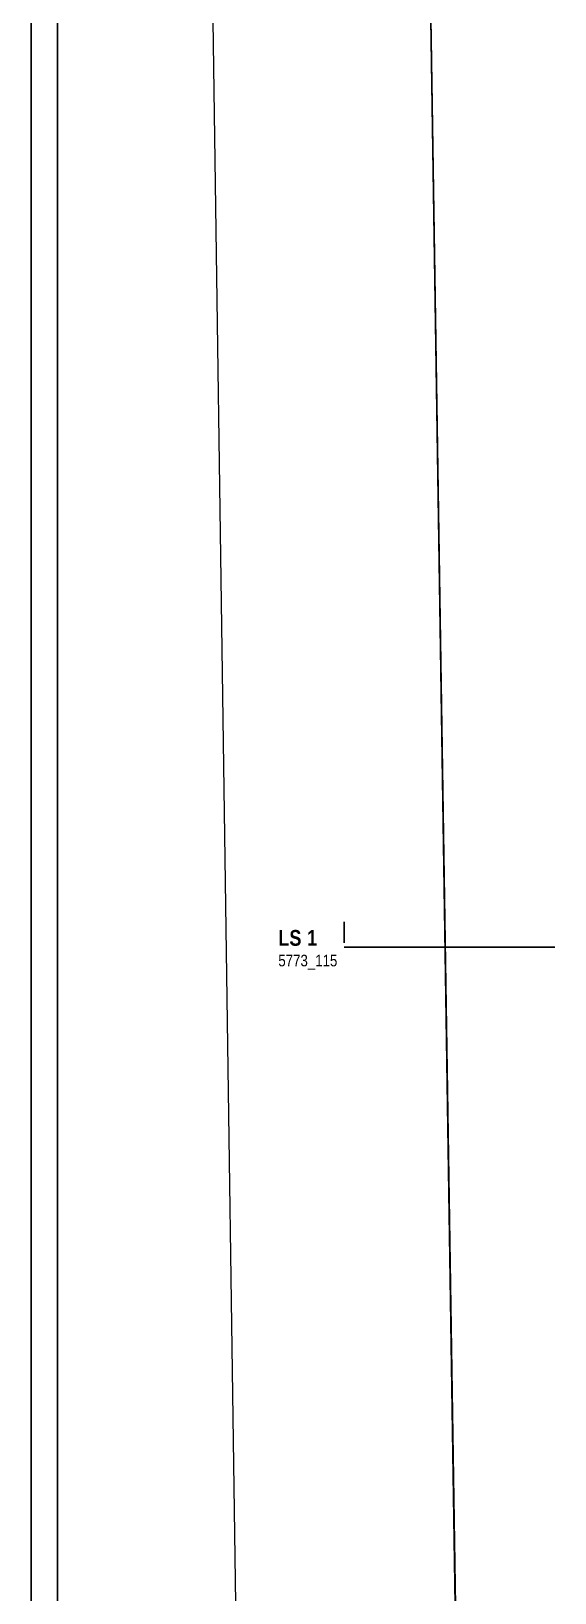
# Model space of a CAD drawing. Extents: x 885 to 2021, y 330 to 1122.
# Drawn here: x 886.4 to 985.9, y 550.1 to 846.7 of the extents above; entities that cross this region are included whole.
import ezdxf
from ezdxf.lldxf.tags import DXFTag

# ---------------------------------------------------------------- set-up
doc = ezdxf.new("R2010")
doc.units = 0
doc.layers.get('0').update_dxf_attribs({"lineweight": 25})
for name, color, linetype, lineweight in [('000 Kataster', 7, 'Continuous', 25), ('000-3 Kataster Parzellengrenzen', 7, 'Continuous', 25), ('200 Schnittlinien', 7, 'Continuous', 25)]:
    doc.layers.add(name, color=color, linetype=linetype, lineweight=lineweight)
doc.styles.get("Standard").update_dxf_attribs({"font": 'arial.ttf'})
tags = doc.linetypes.add('Strich 6_1mm', pattern=[0.35, 0.3, -0.05]).pattern_tags.tags
tags[6:7] = [DXFTag(74, 4), DXFTag(75, 0), DXFTag(340, '0'), DXFTag(46, 1.0), DXFTag(50, 0.0), DXFTag(44, 0.0), DXFTag(45, 0.0)]
tags[4:5] = [DXFTag(74, 4), DXFTag(75, 0), DXFTag(340, '0'), DXFTag(46, 1.0), DXFTag(50, 0.0), DXFTag(44, 0.0), DXFTag(45, 0.0)]
tags = doc.linetypes.add('Strichpunkt 6_2_2mm Schnitt', pattern=[0.5, 0.3, -0.1, 0, -0.1]).pattern_tags.tags
tags[10:11] = [DXFTag(74, 4), DXFTag(75, 0), DXFTag(340, '0'), DXFTag(46, 1.0), DXFTag(50, 0.0), DXFTag(44, 0.0), DXFTag(45, 0.0)]
tags[8:9] = [DXFTag(74, 4), DXFTag(75, 0), DXFTag(340, '0'), DXFTag(46, 1.0), DXFTag(50, 0.0), DXFTag(44, 0.0), DXFTag(45, 0.0)]
tags[6:7] = [DXFTag(74, 4), DXFTag(75, 0), DXFTag(340, '0'), DXFTag(46, 1.0), DXFTag(50, 0.0), DXFTag(44, 0.0), DXFTag(45, 0.0)]
tags[4:5] = [DXFTag(74, 4), DXFTag(75, 0), DXFTag(340, '0'), DXFTag(46, 1.0), DXFTag(50, 0.0), DXFTag(44, 0.0), DXFTag(45, 0.0)]

msp = doc.modelspace()

# ---------------------------------------------------------------- linework, layer by layer
at = {"color": 0, "linetype": 'ByBlock', "lineweight": -2, "ltscale": 0.25}
for p, q in [((886.37, 361.97), (886.37, 955.97)), ((891.37, 366.97), (891.37, 951.03))]:
    msp.add_line(p, q, dxfattribs=at)
at = {"layer": '000 Kataster', "color": 0, "linetype": 'Continuous', "lineweight": 13, "ltscale": 0.0169}
for p, q in [((920.72, 861.27), (925.3, 538.57)), ((920.72, 861.27), (925.3, 538.57)), ((962.14, 860.66), (967.16, 535.1)), ((967.16, 535.1), (962.14, 860.66))]:
    msp.add_line(p, q, dxfattribs=at)
at = {"layer": '000 Kataster', "color": 0, "linetype": 'Strich 6_1mm', "lineweight": 13, "ltscale": 0.002197}
msp.add_line((962.14, 860.66), (967.16, 535.1), dxfattribs=at)
at = {"layer": '000-3 Kataster Parzellengrenzen', "color": 0, "linetype": 'Continuous', "lineweight": -2, "ltscale": 0.0625}
for p, q in [((962.14, 860.66), (967.16, 535.1)), ((967.16, 535.1), (962.14, 860.66))]:
    msp.add_line(p, q, dxfattribs=at)
at = {"layer": '200 Schnittlinien', "color": 0, "lineweight": -2}
msp.add_line((945.86, 673.54), (945.86, 677.54), dxfattribs=at)
at = {"layer": '200 Schnittlinien', "color": 0, "linetype": 'Strichpunkt 6_2_2mm Schnitt', "lineweight": -2, "ltscale": 0.0625}
msp.add_line((945.86, 672.74), (985.86, 672.74), dxfattribs=at)

# ---------------------------------------------------------------- texts
at = {"layer": '200 Schnittlinien', "color": 0, "linetype": 'Continuous', "lineweight": 13, "ltscale": 0.002197, "attachment_point": 1}
for s, insert, char_height in [('{\\fArial Narrow|b1|i0;LS}', (933.33, 675.99), 3), ('{\\fArial Narrow|b1|i0;1}', (938.8, 675.99), 3), ('{\\fArial Narrow;5773_115}', (933.33, 671.29), 2.2)]:
    msp.add_mtext(s, dxfattribs=dict(at, insert=insert, char_height=char_height))

doc.saveas('drawing.dxf')
